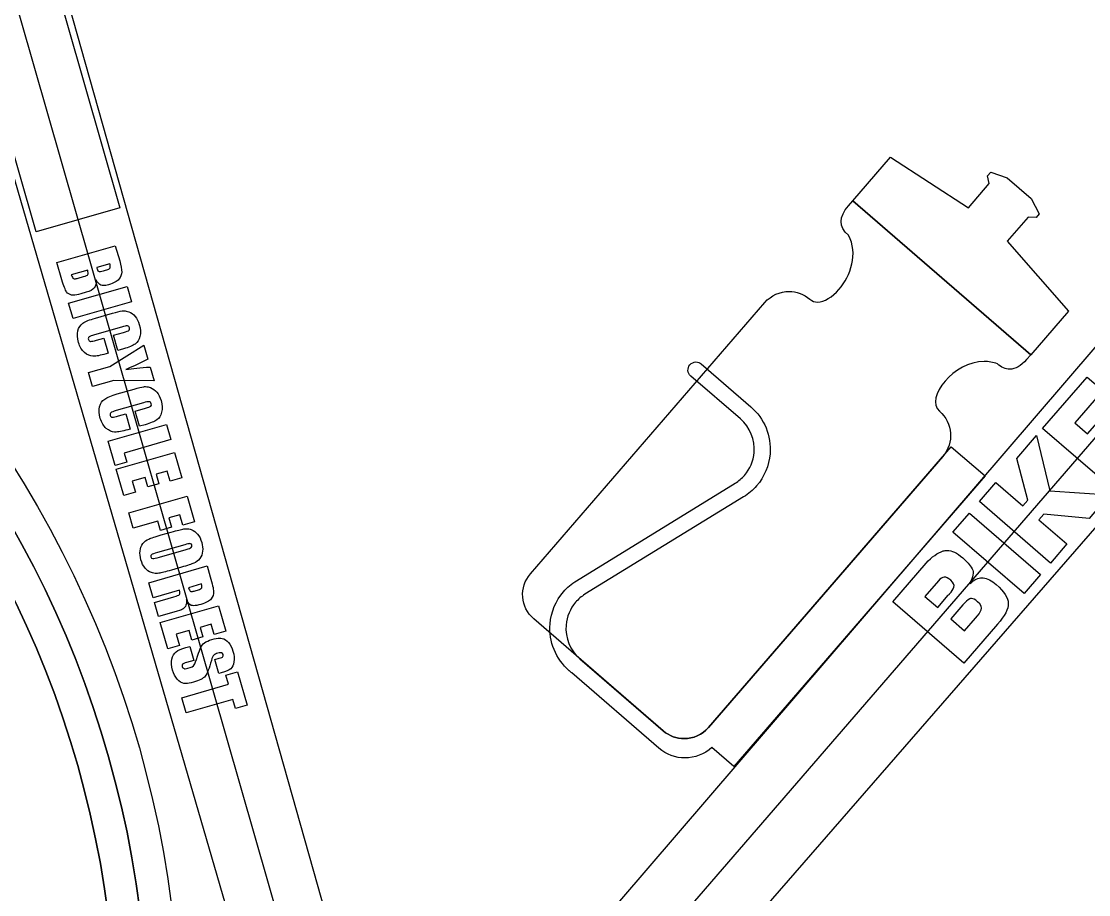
# Model space of a CAD drawing. Extents: x 3 to 470, y 9 to 287.
# Drawn here: x 179 to 273.1, y 116.8 to 193.7 of the extents above; entities that cross this region are included whole.
import ezdxf

# ---------------------------------------------------------------- set-up
doc = ezdxf.new("R2010")
doc.units = 0
doc.layers.add('Layer_1', color=7, linetype='CONTINUOUS')

msp = doc.modelspace()

# ---------------------------------------------------------------- linework, layer by layer
at = {"layer": 'Layer_1', "color": 7}
for points in [[(164.413031, 258.629138), (187.72935, 177.315565), (180.356896, 175.201565), (180.356896, 175.201565), (157.040605, 256.51511)], [(164.413031, 258.629138), (187.72935, 177.315565), (180.356896, 175.201565), (180.356896, 175.201565)], [(180.356896, 175.201565), (157.040605, 256.51511)], [(205.542298, 86.653561), (205.542298, 86.653561), (203.677416, 93.157158), (171.614359, 203.337538), (166.147953, 222.401184), (174.767186, 224.872692), (177.487447, 215.386125), (177.487447, 215.386125), (177.487447, 215.386125), (189.483869, 217.467389), (295.393728, 235.841763), (313.037015, 238.902726), (313.037015, 238.902726), (313.037015, 238.902726), (312.212624, 241.599188), (324.346788, 245.308987), (336.300493, 206.21009), (324.166357, 202.500318), (323.086391, 206.032675), (323.086391, 206.032675), (310.64161, 191.632079), (223.358516, 91.321573), (216.031403, 82.842958), (216.031403, 82.842958)], [(205.542298, 86.653561), (205.542298, 86.653561), (203.677416, 93.157158), (171.614359, 203.337538), (166.147953, 222.401184), (174.767186, 224.872692), (177.487447, 215.386125), (177.487447, 215.386125), (177.487447, 215.386125), (189.483869, 217.467389), (295.393728, 235.841763), (313.037015, 238.902726), (313.037015, 238.902726), (313.037015, 238.902726), (312.212624, 241.599188), (324.346788, 245.308987), (336.300493, 206.21009), (324.166357, 202.500318), (323.086391, 206.032675), (323.086391, 206.032675), (310.64161, 191.632079), (223.358516, 91.321573), (216.031403, 82.842958), (216.031403, 82.842958)], [(212.034785, 93.268451), (212.034785, 93.268451), (215.912863, 97.756004), (302.513284, 198.656471), (319.375886, 218.169208), (319.375886, 218.169208), (319.375886, 218.169208), (315.67917, 230.260569), (315.67917, 230.260569), (296.92645, 227.007163), (191.016592, 208.63276), (179.973307, 206.716871), (179.973307, 206.716871), (180.23362, 205.809074), (211.429315, 95.37997), (212.034785, 93.268451), (212.034785, 93.268451), (212.034785, 93.268451)], [(212.034785, 93.268451), (212.034785, 93.268451), (215.912863, 97.756004), (302.513284, 198.656471), (319.375886, 218.169208), (319.375886, 218.169208), (319.375886, 218.169208), (315.67917, 230.260569), (315.67917, 230.260569), (296.92645, 227.007163), (191.016592, 208.63276), (179.973307, 206.716871), (179.973307, 206.716871), (180.23362, 205.809074), (211.429315, 95.37997), (212.034785, 93.268451), (212.034785, 93.268451), (212.034785, 93.268451)], [(210.50539, 83.974272), (170.457584, 223.637615)], [(210.50539, 83.974272), (326.131619, 217.772282)], [(267.969216, 164.375846), (252.288569, 177.926816), (255.607194, 181.766969), (262.478223, 177.319795), (264.321901, 179.453194), (264.171781, 180.141958), (264.448335, 180.461964), (265.883779, 179.966828), (268.017179, 178.12315), (268.715163, 176.774637), (268.438609, 176.454603), (267.73538, 176.503327), (265.891703, 174.369928), (271.287813, 168.215999), (267.969216, 164.375846), (267.969216, 164.375846), (252.288569, 177.926816), (255.607194, 181.766969), (262.478223, 177.319795), (264.321901, 179.453194), (264.171781, 180.141958), (264.448335, 180.461964), (265.883779, 179.966828), (268.017179, 178.12315), (268.715163, 176.774637), (268.438609, 176.454603), (267.73538, 176.503327), (265.891703, 174.369928), (271.287813, 168.215999), (267.969216, 164.375846), (267.969216, 164.375846)], [(251.919839, 177.500142), (252.288569, 177.926816), (267.969216, 164.375846), (267.600486, 163.949144)], [(251.919839, 177.500142), (252.288569, 177.926816), (267.969216, 164.375846), (267.600486, 163.949144)], [(182.63035, 170.955744), (182.187095, 172.501578), (187.328476, 173.975821), (187.711022, 172.641773)], [(186.835567, 172.386168), (185.692101, 172.058296)], [(184.891678, 171.828746), (183.451751, 171.415888)], [(184.055389, 171.116889), (184.533973, 171.254094)], [(185.944322, 171.698927), (185.944322, 171.698927)], [(183.600969, 167.570884), (183.21721, 168.909162), (188.35859, 170.383405), (188.742349, 169.045127), (183.600969, 167.570884), (183.600969, 167.570884)], [(183.749651, 171.061482), (183.749651, 171.061482)], [(183.631168, 169.621216), (183.631168, 169.621216)], [(184.765244, 169.872112), (184.286659, 169.734878)], [(223.89606, 145.072132), (244.545157, 168.966458)], [(223.89606, 145.072132), (244.545157, 168.966458)], [(185.568966, 167.596713), (187.072421, 168.027814)], [(187.883897, 166.812277), (185.495316, 166.127376)], [(185.681556, 165.653698), (186.325289, 165.838302), (186.707836, 164.504254), (186.508766, 164.447156)], [(188.037626, 164.885447), (187.55061, 164.745788), (187.168064, 166.079836), (188.061678, 166.336089)], [(185.325374, 161.557066), (184.969558, 162.797924), (186.833001, 163.332253), (189.841377, 165.212389), (190.193527, 163.98422)], [(185.396599, 164.234072), (185.396599, 164.233903)], [(190.393893, 163.285419), (190.7461, 162.05725), (187.188817, 162.091396), (185.325374, 161.557066), (185.325374, 161.557066)], [(188.266894, 163.078849), (188.266894, 163.078849)], [(238.9418, 163.560563), (243.315409, 159.780948)], [(238.9418, 163.560563), (243.315409, 159.780948)], [(242.393542, 158.714263), (238.019962, 162.493849)], [(242.393542, 158.714263), (238.019962, 162.493849)], [(275.282739, 152.462745), (269.02248, 157.872785), (272.940288, 162.406298), (274.320353, 161.213685), (271.854428, 158.360223), (272.981145, 157.386531), (275.285728, 160.05333), (276.4491, 159.047915), (274.144518, 156.381145), (275.354584, 155.335437), (277.869459, 158.245575), (279.249524, 157.052934), (275.282739, 152.462745), (275.282739, 152.462745)], [(187.484348, 160.916885), (188.987831, 161.347987)], [(189.799307, 160.132506), (187.410726, 159.447577)], [(187.596966, 158.973927), (188.240699, 159.158503), (188.623218, 157.824455), (188.424176, 157.767385)], [(189.953036, 158.20562), (189.466021, 158.065961), (189.083474, 159.400009), (189.977088, 159.656262)], [(187.319735, 154.601982), (186.702817, 156.753399), (191.844197, 158.22767), (192.227927, 156.889392), (188.115675, 155.710229), (188.348834, 154.897089), (187.319735, 154.601982), (187.319735, 154.601982)], [(187.312009, 157.554273), (187.312009, 157.554104)], [(269.710821, 146.015147), (263.450563, 151.425187), (264.902473, 153.105266), (267.275885, 151.054173), (267.713753, 151.560841), (266.737494, 155.228684), (268.48034, 157.245434), (269.650085, 152.379734), (274.893256, 152.012075), (273.110089, 149.94866), (269.130474, 150.336535), (268.692606, 149.829839), (271.162704, 147.695226), (269.710821, 146.015147), (269.710821, 146.015147)], [(239.576793, 131.521191), (260.963377, 156.268893), (263.950182, 153.687756), (241.826138, 128.086705), (241.826025, 128.086649), (239.88693, 129.762358)], [(239.576793, 131.521191), (260.963377, 156.268893), (263.950182, 153.687756), (241.826138, 128.086705), (241.826025, 128.086649)], [(188.077806, 151.958248), (187.412305, 154.279072), (192.553714, 155.753342), (193.193697, 153.521451), (192.164569, 153.226343), (191.908345, 154.119957), (190.934257, 153.840639), (191.173507, 153.006323), (190.19519, 152.725793), (189.95594, 153.560109), (188.825191, 153.235874), (189.106934, 152.253327), (188.077806, 151.958248), (188.077806, 151.958248)], [(260.225805, 155.41546), (239.57668, 131.521134)], [(260.225805, 155.41546), (239.57668, 131.521134)], [(227.961563, 144.463758), (227.961563, 144.463758), (241.933342, 153.04391)], [(227.961563, 144.463758), (227.961563, 144.463758), (241.933342, 153.04391)], [(191.296643, 148.884597), (191.059818, 149.710425), (188.899941, 149.091082), (188.516182, 150.429359), (193.657591, 151.90363), (194.307274, 149.637875), (193.278146, 149.342767), (193.012222, 150.270273), (192.038135, 149.990955), (192.274932, 149.165098), (191.296643, 148.884597), (191.296643, 148.884597)], [(242.671253, 151.842725), (228.699474, 143.262573)], [(242.671253, 151.842725), (228.699474, 143.262573)], [(267.383117, 143.321617), (261.122859, 148.731629), (262.574741, 150.411708), (268.835, 145.001697), (267.383117, 143.321617), (267.383117, 143.321617)], [(191.377821, 148.489644), (192.258718, 148.742231)], [(193.451359, 147.6359), (191.050062, 146.947334)], [(191.208415, 146.538987), (193.571562, 147.216613)], [(192.982164, 143.613595), (190.66134, 142.948094), (190.277581, 144.2864), (195.41899, 145.760642), (195.691005, 144.811988)], [(190.630775, 146.412468), (190.630775, 146.412468)], [(262.078844, 137.183733), (255.818585, 142.593744), (258.7627, 146.000541)], [(190.944577, 145.099934), (190.944577, 145.099934)], [(193.146411, 145.646389), (192.265514, 145.393802)], [(194.926166, 144.17099), (193.782672, 143.843089)], [(259.832544, 144.435476), (258.650533, 143.081183), (259.77725, 142.10749), (259.77725, 142.10749)], [(262.594874, 144.249405), (262.641511, 144.209084)], [(191.133806, 141.300666), (190.77799, 142.541524), (192.488974, 143.032149)], [(194.056491, 143.513581), (194.056491, 143.513581)], [(194.360876, 143.568903), (194.644621, 143.650251)], [(259.77725, 142.10749), (260.701965, 143.17756)], [(191.947764, 138.462092), (191.282262, 140.782916), (196.423671, 142.257187), (197.063654, 140.025296), (196.034527, 139.730188), (195.778274, 140.623802), (194.804215, 140.344484), (195.043465, 139.510168), (194.065148, 139.229638), (193.825926, 140.063954), (192.695149, 139.739719), (192.976891, 138.757172), (191.947764, 138.462092), (191.947764, 138.462092)], [(262.003615, 142.332191), (260.930613, 141.110761), (262.150661, 140.056425), (262.150661, 140.056425)], [(192.488974, 141.689247), (191.133722, 141.300666), (191.133806, 141.300666)], [(235.599603, 131.231384), (224.185783, 141.095027)], [(235.599603, 131.231384), (224.185783, 141.095027)], [(262.150661, 140.056425), (263.115725, 141.173132)], [(265.048871, 140.620531), (262.078844, 137.183733), (262.078844, 137.183733)], [(193.545621, 138.579955), (193.880177, 138.675881), (194.235992, 137.435023), (193.609205, 137.255297)], [(196.660186, 136.333486), (196.456887, 136.275175), (196.101071, 137.516061), (196.482236, 137.625352)], [(228.23933, 137.592192), (235.599715, 131.23144)], [(228.23933, 137.592192), (235.599715, 131.23144)], [(193.567164, 132.814607), (193.183405, 134.152885), (197.295686, 135.332076), (197.068561, 136.124012), (198.097688, 136.41912), (198.935641, 133.496914), (197.906514, 133.201834), (197.679416, 133.99377), (193.567164, 132.814607), (193.567164, 132.814607)], [(227.324653, 136.533824), (227.317378, 136.525422)], [(227.324653, 136.533824), (227.317378, 136.525422)], [(235.211135, 129.703765), (227.5308, 136.340986)], [(235.211135, 129.703765), (227.5308, 136.340986)], [(193.534653, 135.395603), (193.534653, 135.395603)], [(237.442011, 130.545101), (237.442011, 130.545101)], [(237.442011, 130.545101), (237.442011, 130.545101)], [(241.826025, 128.086649), (239.88693, 129.762358)]]:
    msp.add_lwpolyline(points, dxfattribs=at)
for points in [[(98.026941, 198.734661), (150.506838, 198.734661), (193.050231, 156.191267), (193.050231, 103.71137)], [(98.026941, 198.734661), (150.506838, 198.734661), (193.050231, 156.191267), (193.050231, 103.71137)], [(190.230549, 103.71137), (190.230549, 154.634013), (148.949584, 195.914979), (98.026941, 195.914979)], [(190.230549, 103.71137), (190.230549, 154.634013), (148.949584, 195.914979), (98.026941, 195.914979)], [(98.026941, 195.914979), (148.949584, 195.914979), (190.230549, 154.634013), (190.230549, 103.71137)], [(98.026941, 195.914979), (148.949584, 195.914979), (190.230549, 154.634013), (190.230549, 103.71137)], [(187.410867, 103.71137), (187.410867, 153.076759), (147.39233, 193.095296), (98.026941, 193.095296)], [(187.410867, 103.71137), (187.410867, 153.076759), (147.39233, 193.095296), (98.026941, 193.095296)], [(98.026941, 193.095296), (147.39233, 193.095296), (187.410867, 153.076759), (187.410867, 103.71137)], [(98.026941, 193.095296), (147.39233, 193.095296), (187.410867, 153.076759), (187.410867, 103.71137)], [(251.909321, 174.900536), (251.055954, 175.637995), (251.05946, 176.504531), (251.919839, 177.500142)], [(251.909321, 174.900536), (251.055954, 175.637995), (251.05946, 176.504531), (251.919839, 177.500142)], [(251.075118, 170.125629), (252.117837, 171.332228), (252.804514, 173.297715), (251.909321, 174.900536)], [(251.075118, 170.125629), (252.117837, 171.332228), (252.804514, 173.297715), (251.909321, 174.900536)], [(186.795443, 171.950697), (186.851874, 171.99897), (186.881885, 172.048822), (186.885476, 172.100253)], [(186.885476, 172.100253), (186.889066, 172.151703), (186.87243, 172.247008), (186.835567, 172.386168)], [(187.711022, 172.641773), (187.831648, 172.221095), (187.890664, 171.892743), (187.88807, 171.656717)], [(183.451751, 171.415888), (183.511641, 171.228322), (183.575686, 171.116823), (183.643884, 171.081389)], [(184.533973, 171.254094), (184.754191, 171.317255), (184.880907, 171.378809), (184.914123, 171.438755)], [(184.914123, 171.438755), (184.947358, 171.498702), (184.939876, 171.628698), (184.891678, 171.828746)], [(185.692101, 172.058296), (185.708286, 172.001827), (185.720834, 171.958056), (185.729744, 171.926983)], [(185.729744, 171.926983), (185.76781, 171.794289), (185.824363, 171.719605), (185.899404, 171.702931)], [(185.899404, 171.702931), (185.911435, 171.700262), (185.926408, 171.698927), (185.944322, 171.698927)], [(185.944322, 171.698927), (186.038274, 171.698927), (186.213301, 171.735649), (186.469403, 171.809092)], [(186.469403, 171.809092), (186.630332, 171.855241), (186.739012, 171.902443), (186.795443, 171.950697)], [(187.88807, 171.656717), (187.885476, 171.42069), (187.803169, 171.206883), (187.64115, 171.015295)], [(183.030152, 169.91311), (182.918248, 170.068944), (182.784981, 170.416489), (182.63035, 170.955744)], [(183.643884, 171.081389), (183.669468, 171.068117), (183.704724, 171.061482), (183.749651, 171.061482)], [(183.749651, 171.061482), (183.824617, 171.061482), (183.926529, 171.079951), (184.055389, 171.116889)], [(185.461141, 170.2504), (185.330364, 170.093739), (185.098399, 169.967642), (184.765244, 169.872112)], [(185.630802, 170.977371), (185.648453, 170.649385), (185.591899, 170.407062), (185.461141, 170.2504)], [(186.061536, 170.498194), (185.915834, 170.558761), (185.772256, 170.718486), (185.630802, 170.977371)], [(186.281161, 170.460777), (186.19471, 170.460777), (186.121501, 170.473249), (186.061536, 170.498194)], [(186.733241, 170.537246), (186.555469, 170.486267), (186.404776, 170.460777), (186.281161, 170.460777)], [(187.64115, 171.015295), (187.47915, 170.823707), (187.176514, 170.664358), (186.733241, 170.537246)], [(183.481894, 169.632439), (183.292636, 169.663718), (183.142056, 169.757275), (183.030152, 169.91311)], [(183.631168, 169.621216), (183.576898, 169.621216), (183.52714, 169.624957), (183.481894, 169.632439)], [(184.286659, 169.734878), (184.022417, 169.659103), (183.80392, 169.621216), (183.631168, 169.621216)], [(244.545157, 168.966458), (245.102778, 169.611714), (245.889046, 169.942491), (246.679826, 169.942491)], [(244.545157, 168.966458), (245.102778, 169.611714), (245.889046, 169.942491), (246.679826, 169.942491)], [(246.679826, 169.942491), (247.333005, 169.942491), (247.989258, 169.716804), (248.522235, 169.256208)], [(246.679826, 169.942491), (247.333005, 169.942491), (247.989258, 169.716804), (248.522235, 169.256208)], [(248.522235, 169.256208), (248.718259, 169.086802), (248.948881, 169.009486), (249.198028, 169.009486)], [(248.522235, 169.256208), (248.718259, 169.086802), (248.948881, 169.009486), (249.198028, 169.009486)], [(249.198028, 169.009486), (249.791204, 169.009486), (250.489358, 169.447806), (251.075118, 170.125629)], [(249.198028, 169.009486), (249.791204, 169.009486), (250.489358, 169.447806), (251.075118, 170.125629)], [(184.474027, 167.147537), (184.701425, 167.302864), (185.066405, 167.452589), (185.568966, 167.596713)], [(187.072421, 168.027814), (187.442288, 168.133872), (187.72404, 168.200914), (187.917677, 168.228942)], [(187.917677, 168.228942), (187.969502, 168.236442), (188.021798, 168.240192), (188.074564, 168.240192)], [(188.074564, 168.240192), (188.21895, 168.240192), (188.36688, 168.212118), (188.518354, 168.155968)], [(188.518354, 168.155968), (188.725205, 168.079311), (188.910224, 167.942923), (189.073408, 167.746804)], [(189.073408, 167.746804), (189.236592, 167.550667), (189.359474, 167.308616), (189.442053, 167.020652)], [(184.091368, 165.445098), (183.979633, 165.834721), (183.958627, 166.177031), (184.028348, 166.472026)], [(184.028348, 166.472026), (184.098069, 166.767021), (184.246629, 166.992192), (184.474027, 167.147537)], [(188.377341, 166.913955), (188.284724, 166.913955), (188.120243, 166.880062), (187.883897, 166.812277)], [(188.061678, 166.336089), (188.324265, 166.411375), (188.48307, 166.472947), (188.538091, 166.520807)], [(188.402747, 166.912827), (188.394983, 166.913579), (188.386515, 166.913955), (188.377341, 166.913955)], [(188.579315, 166.736597), (188.547753, 166.846696), (188.488897, 166.905439), (188.402747, 166.912827)], [(188.538091, 166.520807), (188.593113, 166.568666), (188.606854, 166.640596), (188.579315, 166.736597)], [(189.442053, 167.020652), (189.555386, 166.62537), (189.572454, 166.278107), (189.493259, 165.978864)], [(185.016816, 165.942039), (184.949087, 165.890532), (184.930195, 165.812549), (184.96014, 165.708089)], [(184.96014, 165.708089), (184.988469, 165.609269), (185.04521, 165.555263), (185.130364, 165.546071)], [(185.495316, 166.127376), (185.244045, 166.055324), (185.084545, 165.993545), (185.016816, 165.942039)], [(185.130364, 165.546071), (185.139049, 165.545131), (185.148767, 165.544661), (185.15952, 165.544661)], [(185.15952, 165.544661), (185.254036, 165.544661), (185.428048, 165.581006), (185.681556, 165.653698)], [(189.493259, 165.978864), (189.414063, 165.679639), (189.272365, 165.457204), (189.068163, 165.311558)], [(184.61659, 164.564455), (184.374925, 164.773224), (184.19985, 165.066772), (184.091368, 165.445098)], [(185.345816, 164.235031), (185.101331, 164.245896), (184.858256, 164.355704), (184.61659, 164.564455)], [(189.068163, 165.311558), (188.863962, 165.16593), (188.52045, 165.023894), (188.037626, 164.885447)], [(185.396599, 164.233903), (185.379042, 164.233903), (185.362114, 164.234279), (185.345816, 164.235031)], [(186.508766, 164.447156), (186.013348, 164.3051), (185.642625, 164.234072), (185.396599, 164.234072)], [(190.193527, 163.98422), (189.249911, 163.502807), (188.6077, 163.201016), (188.266894, 163.078849)], [(237.947524, 163.488125), (238.086929, 163.64944), (238.283489, 163.732141), (238.481177, 163.732141)], [(237.947524, 163.488125), (238.086929, 163.64944), (238.283489, 163.732141), (238.481177, 163.732141)], [(238.481177, 163.732141), (238.644465, 163.732141), (238.808542, 163.675719), (238.9418, 163.560563)], [(238.481177, 163.732141), (238.644465, 163.732141), (238.808542, 163.675719), (238.9418, 163.560563)], [(263.8725, 163.772998), (262.530782, 163.772998), (261.236379, 162.98188), (260.426313, 162.044476)], [(263.8725, 163.772998), (262.530782, 163.772998), (261.236379, 162.98188), (260.426313, 162.044476)], [(265.029867, 163.561973), (264.647095, 163.707751), (264.257838, 163.772998), (263.8725, 163.772998)], [(265.029867, 163.561973), (264.647095, 163.707751), (264.257838, 163.772998), (263.8725, 163.772998)], [(267.600486, 163.949144), (267.106215, 163.377199), (266.613109, 163.091227), (266.121168, 163.091227)], [(267.600486, 163.949144), (267.106215, 163.377199), (266.613109, 163.091227), (266.121168, 163.091227)], [(188.266894, 163.078849), (188.835699, 163.162499), (189.544699, 163.231356), (190.393893, 163.285419)], [(238.019962, 162.493849), (237.725389, 162.74841), (237.692963, 163.193553), (237.947524, 163.488125)], [(238.019962, 162.493849), (237.725389, 162.74841), (237.692963, 163.193553), (237.947524, 163.488125)], [(266.121168, 163.091227), (265.756771, 163.091227), (265.393004, 163.248142), (265.029867, 163.561973)], [(266.121168, 163.091227), (265.756771, 163.091227), (265.393004, 163.248142), (265.029867, 163.561973)], [(260.426313, 162.044476), (259.594506, 161.08195), (259.273373, 159.965243), (259.936054, 159.392565)], [(260.426313, 162.044476), (259.594506, 161.08195), (259.273373, 159.965243), (259.936054, 159.392565)], [(186.389409, 160.46771), (186.616826, 160.623056), (186.981805, 160.772781), (187.484348, 160.916885)], [(188.987831, 161.347987), (189.357679, 161.454063), (189.639422, 161.521106), (189.833059, 161.549115)], [(189.833059, 161.549115), (189.884884, 161.556615), (189.937199, 161.560365), (189.990002, 161.560365)], [(189.990002, 161.560365), (190.134389, 161.560365), (190.282309, 161.5323), (190.433764, 161.476169)], [(190.433764, 161.476169), (190.640597, 161.399493), (190.825606, 161.263105), (190.98879, 161.067005)], [(190.98879, 161.067005), (191.151974, 160.870868), (191.274856, 160.628808), (191.357435, 160.340824)], [(185.943758, 159.792227), (186.013461, 160.087203), (186.162011, 160.312364), (186.389409, 160.46771)], [(190.292723, 160.234156), (190.200087, 160.234156), (190.035615, 160.200273), (189.799307, 160.132506)], [(190.318157, 160.233028), (190.310374, 160.23378), (190.301897, 160.234156), (190.292723, 160.234156)], [(190.494725, 160.056798), (190.463145, 160.166897), (190.404289, 160.22564), (190.318157, 160.233028)], [(190.453473, 159.840979), (190.508495, 159.888858), (190.522245, 159.960797), (190.494725, 160.056798)], [(191.357435, 160.340824), (191.470786, 159.945561), (191.487864, 159.598308), (191.408669, 159.299065)], [(186.00675, 158.765271), (185.895034, 159.154913), (185.874037, 159.497232), (185.943758, 159.792227)], [(186.932198, 159.262268), (186.864469, 159.210762), (186.845577, 159.132769), (186.875522, 159.028291)], [(186.875522, 159.028291), (186.903869, 158.929489), (186.960611, 158.875483), (187.045746, 158.866272)], [(187.410726, 159.447577), (187.159436, 159.375525), (186.999926, 159.313755), (186.932198, 159.262268)], [(187.074902, 158.864862), (187.169418, 158.864862), (187.343439, 158.901217), (187.596966, 158.973927)], [(189.977088, 159.656262), (190.239657, 159.731566), (190.398452, 159.793139), (190.453473, 159.840979)], [(191.408669, 159.299065), (191.329473, 158.999821), (191.187766, 158.777386), (190.983545, 158.631759)], [(243.315409, 159.780948), (244.506048, 158.752018), (245.134527, 157.21687), (245.007247, 155.648366)], [(243.315409, 159.780948), (244.506048, 158.752018), (245.134527, 157.21687), (245.007247, 155.648366)], [(259.936054, 159.392565), (261.114315, 158.374322), (261.24402, 156.59372), (260.225805, 155.41546)], [(259.936054, 159.392565), (261.114315, 158.374322), (261.24402, 156.59372), (260.225805, 155.41546)], [(186.531972, 157.884656), (186.290306, 158.093406), (186.115232, 158.386944), (186.00675, 158.765271)], [(187.045746, 158.866272), (187.054431, 158.865332), (187.064149, 158.864862), (187.074902, 158.864862)], [(190.983545, 158.631759), (190.779344, 158.486113), (190.435841, 158.344066), (189.953036, 158.20562)], [(243.60203, 155.762394), (243.692937, 156.882766), (243.244015, 157.979312), (242.393542, 158.714263)], [(243.60203, 155.762394), (243.692937, 156.882766), (243.244015, 157.979312), (242.393542, 158.714263)], [(187.261226, 157.555232), (187.016722, 157.566079), (186.773638, 157.675886), (186.531972, 157.884656)], [(187.312009, 157.554104), (187.294452, 157.554104), (187.277524, 157.55448), (187.261226, 157.555232)], [(188.424176, 157.767385), (187.928739, 157.625311), (187.558017, 157.554273), (187.312009, 157.554273)], [(242.75559, 153.742683), (243.239081, 154.302193), (243.54073, 155.00717), (243.60203, 155.762394)], [(242.75559, 153.742683), (243.239081, 154.302193), (243.54073, 155.00717), (243.60203, 155.762394)], [(245.007247, 155.648366), (244.921444, 154.591041), (244.499168, 153.604068), (243.822247, 152.82076)], [(245.007247, 155.648366), (244.921444, 154.591041), (244.499168, 153.604068), (243.822247, 152.82076)], [(241.934188, 153.044474), (242.246017, 153.236099), (242.522035, 153.472417), (242.75559, 153.742683)], [(241.934188, 153.044474), (242.246017, 153.236099), (242.522035, 153.472417), (242.75559, 153.742683)], [(241.933342, 153.04391), (241.933596, 153.044051), (241.933906, 153.044192), (241.934188, 153.044474)], [(241.933342, 153.04391), (241.933596, 153.044051), (241.933906, 153.044192), (241.934188, 153.044474)], [(243.822247, 152.82076), (243.495164, 152.442274), (243.108586, 152.111328), (242.671817, 151.843007)], [(243.822247, 152.82076), (243.495164, 152.442274), (243.108586, 152.111328), (242.671817, 151.843007)], [(242.671817, 151.843007), (242.671619, 151.842894), (242.671253, 151.842753), (242.671253, 151.842725)], [(242.671817, 151.843007), (242.671619, 151.842894), (242.671253, 151.842753), (242.671253, 151.842725)], [(192.258718, 148.742231), (192.775397, 148.890377), (193.144465, 148.98322), (193.365923, 149.020759)], [(193.365923, 149.020759), (193.438201, 149.033015), (193.510122, 149.039143), (193.581685, 149.039143)], [(193.581685, 149.039143), (193.72938, 149.039143), (193.875543, 149.013052), (194.020174, 148.960869)], [(194.020174, 148.960869), (194.234883, 148.883403), (194.421603, 148.749026), (194.580332, 148.557739)], [(189.504312, 147.079295), (189.531926, 147.324006), (189.616845, 147.539326), (189.75907, 147.725256)], [(189.75907, 147.725256), (189.901332, 147.911186), (190.074696, 148.047217), (190.279161, 148.133349)], [(190.279161, 148.133349), (190.483625, 148.21948), (190.849845, 148.338245), (191.377821, 148.489644)], [(193.889115, 147.725059), (193.804581, 147.725059), (193.658662, 147.695339), (193.451359, 147.6359)], [(193.945706, 147.718066), (193.931664, 147.722728), (193.9128, 147.725059), (193.889115, 147.725059)], [(194.07231, 147.580183), (194.052083, 147.650769), (194.009882, 147.69673), (193.945706, 147.718066)], [(194.580332, 148.557739), (194.73908, 148.366452), (194.859744, 148.126816), (194.942323, 147.838833)], [(194.942323, 147.838833), (195.02165, 147.562147), (195.047516, 147.301439), (195.01992, 147.056709)], [(189.580697, 146.301401), (189.502178, 146.575286), (189.476717, 146.834584), (189.504312, 147.079295)], [(190.509839, 146.753452), (190.446133, 146.709221), (190.427231, 146.641934), (190.453135, 146.551591)], [(191.050062, 146.947334), (190.7536, 146.86233), (190.573526, 146.797703), (190.509839, 146.753452)], [(193.571562, 147.216613), (193.811555, 147.285433), (193.960885, 147.342766), (194.019554, 147.388614)], [(194.019554, 147.388614), (194.078222, 147.434462), (194.095807, 147.498319), (194.07231, 147.580183)], [(195.01992, 147.056709), (194.992306, 146.811998), (194.908092, 146.596885), (194.767277, 146.411369)], [(258.7627, 146.000541), (259.26293, 146.565925), (259.763452, 146.927248), (260.264265, 147.084511)], [(260.264265, 147.084511), (260.374534, 147.119137), (260.488289, 147.13645), (260.605532, 147.13645)], [(260.605532, 147.13645), (261.020739, 147.13645), (261.479624, 146.919297), (261.982185, 146.484991)], [(189.9439, 145.578265), (189.785152, 145.769553), (189.664084, 146.010598), (189.580697, 146.301401)], [(190.453135, 146.551591), (190.479038, 146.46123), (190.535864, 146.414884), (190.623613, 146.412553)], [(190.623613, 146.412553), (190.625925, 146.412497), (190.628312, 146.412468), (190.630775, 146.412468)], [(190.630775, 146.412468), (190.7217, 146.412468), (190.914247, 146.454641), (191.208415, 146.538987)], [(194.249329, 146.003896), (194.044865, 145.917764), (193.677225, 145.798595), (193.146411, 145.646389)], [(194.767277, 146.411369), (194.626443, 146.225834), (194.453794, 146.090009), (194.249329, 146.003896)], [(261.982185, 146.484991), (262.346638, 146.170032), (262.619396, 145.848917), (262.800457, 145.521646)], [(190.503466, 145.177278), (190.289152, 145.253316), (190.10263, 145.386978), (189.9439, 145.578265)], [(190.944577, 145.099934), (190.795792, 145.099934), (190.648755, 145.125716), (190.503466, 145.177278)], [(191.157717, 145.11736), (191.086266, 145.105743), (191.01522, 145.099934), (190.944577, 145.099934)], [(192.265514, 145.393802), (191.748835, 145.245637), (191.37957, 145.15349), (191.157717, 145.11736)], [(195.691005, 144.811988), (195.87154, 144.182372), (195.969787, 143.749156), (195.985746, 143.512341)], [(224.185783, 141.095027), (223.00755, 142.113271), (222.877817, 143.893872), (223.89606, 145.072132)], [(224.185783, 141.095027), (223.00755, 142.113271), (222.877817, 143.893872), (223.89606, 145.072132)], [(262.800457, 145.521646), (262.981537, 145.194356), (262.913009, 144.770276), (262.594874, 144.249405)], [(194.941618, 143.829386), (194.97583, 143.901833), (194.970679, 144.015701), (194.926166, 144.17099)], [(226.810512, 143.48561), (227.137765, 143.864293), (227.52454, 144.19538), (227.961563, 144.463758)], [(226.810512, 143.48561), (227.137765, 143.864293), (227.52454, 144.19538), (227.961563, 144.463758)], [(227.961563, 144.463758), (227.961563, 144.463758), (227.961563, 144.463758), (227.961591, 144.463758)], [(227.961563, 144.463758), (227.961563, 144.463758), (227.961563, 144.463758), (227.961591, 144.463758)], [(260.355539, 144.781254), (260.202749, 144.777419), (260.028418, 144.66216), (259.832544, 144.435476)], [(260.364477, 144.781367), (260.361488, 144.781367), (260.358509, 144.781329), (260.355539, 144.781254)], [(260.921392, 144.496071), (260.701288, 144.686268), (260.515649, 144.781367), (260.364477, 144.781367)], [(260.829612, 143.311805), (260.999939, 143.517867), (261.121703, 143.711551), (261.194902, 143.892857)], [(261.194902, 143.892857), (261.268119, 144.074143), (261.17695, 144.275215), (260.921392, 144.496071)], [(262.641511, 144.209084), (263.008841, 144.553894), (263.352598, 144.726298), (263.672782, 144.726298)], [(263.672782, 144.726298), (263.711073, 144.726298), (263.749035, 144.723826), (263.786669, 144.718883)], [(263.786669, 144.718883), (264.138828, 144.672696), (264.521581, 144.470995), (264.934928, 144.113779)], [(264.934928, 144.113779), (265.637198, 143.506908), (265.991153, 142.957436), (265.996792, 142.465364)], [(192.488974, 143.032149), (192.76284, 143.110667), (192.926673, 143.181329), (192.980472, 143.244132)], [(192.980472, 143.244132), (193.034272, 143.306917), (193.034836, 143.430072), (192.982164, 143.613595)], [(193.782672, 143.843089), (193.825588, 143.693458), (193.87621, 143.594158), (193.93454, 143.54519)], [(193.93454, 143.54519), (193.959673, 143.524117), (194.000323, 143.513581), (194.056491, 143.513581)], [(194.056491, 143.513581), (194.130781, 143.513581), (194.232242, 143.532022), (194.360876, 143.568903)], [(194.644621, 143.650251), (194.808388, 143.697227), (194.907387, 143.756939), (194.941618, 143.829386)], [(195.985746, 143.512341), (196.001706, 143.275544), (195.9297, 143.057817), (195.76973, 142.859161)], [(225.625541, 140.658033), (225.711316, 141.715357), (226.133619, 142.70233), (226.810512, 143.48561)], [(225.625541, 140.658033), (225.711316, 141.715357), (226.133619, 142.70233), (226.810512, 143.48561)], [(228.696513, 143.260599), (228.385559, 143.069227), (228.110301, 142.833389), (227.877283, 142.563743)], [(228.696513, 143.260599), (228.385559, 143.069227), (228.110301, 142.833389), (227.877283, 142.563743)], [(228.699474, 143.262573), (228.698346, 143.262009), (228.6975, 143.261445), (228.696513, 143.260599)], [(228.699474, 143.262573), (228.698346, 143.262009), (228.6975, 143.261445), (228.696513, 143.260599)], [(260.701965, 143.17756), (260.72753, 143.198162), (260.751356, 143.221237), (260.773444, 143.246783)], [(260.773444, 143.246783), (260.795531, 143.272348), (260.814254, 143.294022), (260.829612, 143.311805)], [(193.497912, 142.198566), (193.413698, 142.076643), (193.328243, 141.991028), (193.241547, 141.941721)], [(193.607485, 142.807476), (193.618632, 142.523459), (193.582108, 142.320489), (193.497912, 142.198566)], [(194.024037, 142.289839), (193.858747, 142.349391), (193.719897, 142.521937), (193.607485, 142.807476)], [(194.234385, 142.259358), (194.150547, 142.259358), (194.08043, 142.269519), (194.024037, 142.289839)], [(194.873297, 142.372963), (194.609206, 142.297227), (194.396235, 142.259358), (194.234385, 142.259358)], [(195.76973, 142.859161), (195.609742, 142.660524), (195.31093, 142.498458), (194.873297, 142.372963)], [(227.877283, 142.563743), (227.393792, 142.004262), (227.092142, 141.299285), (227.03087, 140.544061)], [(227.877283, 142.563743), (227.393792, 142.004262), (227.092142, 141.299285), (227.03087, 140.544061)], [(262.597834, 142.858061), (262.428315, 142.769711), (262.230242, 142.594421), (262.003615, 142.332191)], [(262.741666, 142.892321), (262.689577, 142.892321), (262.641633, 142.880901), (262.597834, 142.858061)], [(263.292153, 142.610352), (263.074605, 142.798331), (262.89111, 142.892321), (262.741666, 142.892321)], [(263.610326, 141.886991), (263.704879, 142.104201), (263.598822, 142.345321), (263.292153, 142.610352)], [(265.996792, 142.465364), (266.00245, 141.973292), (265.686477, 141.358348), (265.048871, 140.620531)], [(193.241547, 141.941721), (193.15487, 141.892433), (192.904012, 141.808275), (192.488974, 141.689247)], [(263.115725, 141.173132), (263.350925, 141.431829), (263.515791, 141.669782), (263.610326, 141.886991)], [(227.317378, 136.525422), (226.126711, 137.55438), (225.498232, 139.089528), (225.625541, 140.658033)], [(227.317378, 136.525422), (226.126711, 137.55438), (225.498232, 139.089528), (225.625541, 140.658033)], [(227.03087, 140.544061), (226.939964, 139.423689), (227.388857, 138.327142), (228.23933, 137.592192)], [(227.03087, 140.544061), (226.939964, 139.423689), (227.388857, 138.327142), (228.23933, 137.592192)], [(195.187973, 138.982155), (195.344203, 139.103344), (195.55925, 139.203199), (195.833117, 139.281718)], [(195.833117, 139.281718), (196.108205, 139.360593), (196.338676, 139.400031), (196.524531, 139.400031)], [(196.524531, 139.400031), (196.603839, 139.400031), (196.675017, 139.392851), (196.738066, 139.378489)], [(196.738066, 139.378489), (196.948921, 139.330479), (197.138056, 139.209026), (197.30547, 139.01413)], [(192.685421, 138.207249), (192.872084, 138.344812), (193.158817, 138.469048), (193.545621, 138.579955)], [(194.562455, 137.799044), (194.687969, 138.192521), (194.784543, 138.457778), (194.852178, 138.594815)], [(194.852178, 138.594815), (194.919831, 138.731851), (195.031763, 138.860965), (195.187973, 138.982155)], [(197.30547, 139.01413), (197.472884, 138.819214), (197.602336, 138.562238), (197.693825, 138.2432)], [(197.693825, 138.2432), (197.793397, 137.895928), (197.821735, 137.583987), (197.778838, 137.307376)], [(192.366205, 136.587201), (192.263399, 136.945771), (192.244235, 137.27103), (192.308711, 137.56298)], [(192.308711, 137.56298), (192.373169, 137.854949), (192.498739, 138.069705), (192.685421, 138.207249)], [(194.276314, 137.03866), (194.345208, 137.150075), (194.440589, 137.403537), (194.562455, 137.799044)], [(195.794938, 137.43288), (195.612843, 136.73593), (195.429705, 136.277027), (195.245523, 136.05617)], [(196.000268, 137.89965), (195.925696, 137.829384), (195.857253, 137.673794), (195.794938, 137.43288)], [(196.369251, 138.083381), (196.197025, 138.033999), (196.07403, 137.972755), (196.000268, 137.89965)], [(196.582814, 138.118514), (196.522172, 138.118514), (196.450984, 138.106803), (196.369251, 138.083381)], [(196.482236, 137.625352), (196.66012, 137.676369), (196.768405, 137.72499), (196.807091, 137.771214)], [(196.683899, 138.104867), (196.654312, 138.113965), (196.620616, 138.118514), (196.582814, 138.118514)], [(196.83354, 137.950687), (196.81087, 138.029732), (196.76099, 138.081125), (196.683899, 138.104867)], [(196.807091, 137.771214), (196.845777, 137.817457), (196.854594, 137.877281), (196.83354, 137.950687)], [(197.778838, 137.307376), (197.735923, 137.030765), (197.641106, 136.828641), (197.494389, 136.701003)], [(192.790595, 135.778488), (192.601582, 135.990115), (192.460119, 136.259686), (192.366205, 136.587201)], [(193.253812, 137.096097), (193.208886, 137.045005), (193.19897, 136.975697), (193.224065, 136.888174)], [(193.224065, 136.888174), (193.249968, 136.797831), (193.304285, 136.741607), (193.387014, 136.719501)], [(193.609205, 137.255297), (193.417222, 137.200238), (193.298758, 137.147171), (193.253812, 137.096097)], [(193.387014, 136.719501), (193.417016, 136.711474), (193.450485, 136.70746), (193.487423, 136.70746)], [(193.487423, 136.70746), (193.552351, 136.70746), (193.628012, 136.719848), (193.714408, 136.744624)], [(193.714408, 136.744624), (194.019328, 136.832053), (194.20663, 136.930065), (194.276314, 137.03866)], [(197.494389, 136.701003), (197.347634, 136.573385), (197.069566, 136.450879), (196.660186, 136.333486)], [(227.5308, 136.340986), (227.458955, 136.403076), (227.390239, 136.467421), (227.324653, 136.533824)], [(227.5308, 136.340986), (227.458955, 136.403076), (227.390239, 136.467421), (227.324653, 136.533824)], [(193.371027, 135.408658), (193.173104, 135.443566), (192.979627, 135.566843), (192.790595, 135.778488)], [(193.534653, 135.395603), (193.474876, 135.395603), (193.420333, 135.399955), (193.371027, 135.408658)], [(194.218454, 135.514171), (193.942839, 135.435126), (193.714906, 135.395603), (193.534653, 135.395603)], [(195.245523, 136.05617), (195.063391, 135.838942), (194.721034, 135.658276), (194.218454, 135.514171)], [(237.442011, 130.545101), (236.78886, 130.545101), (236.132607, 130.770789), (235.599603, 131.231384)], [(237.442011, 130.545101), (236.78886, 130.545101), (236.132607, 130.770789), (235.599603, 131.231384)], [(235.599715, 131.23144), (236.13272, 130.770845), (236.788973, 130.545158), (237.442124, 130.545158)], [(235.599715, 131.23144), (236.13272, 130.770845), (236.788973, 130.545158), (237.442124, 130.545158)], [(239.57668, 131.521134), (239.01906, 130.875878), (238.232791, 130.545101), (237.442011, 130.545101)], [(239.57668, 131.521134), (239.01906, 130.875878), (238.232791, 130.545101), (237.442011, 130.545101)], [(237.442124, 130.545158), (238.232904, 130.545158), (239.019172, 130.875935), (239.576793, 131.521191)], [(237.442124, 130.545158), (238.232904, 130.545158), (239.019172, 130.875935), (239.576793, 131.521191)], [(239.88693, 129.762358), (239.2214, 129.155788), (238.369884, 128.845876), (237.514167, 128.845876)], [(239.88693, 129.762358), (239.2214, 129.155788), (238.369884, 128.845876), (237.514167, 128.845876)], [(237.514167, 128.845876), (236.697672, 128.845876), (235.87737, 129.128014), (235.211135, 129.703765)], [(237.514167, 128.845876), (236.697672, 128.845876), (235.87737, 129.128014), (235.211135, 129.703765)]]:
    msp.add_open_spline(points, degree=3, dxfattribs=at)

doc.saveas('drawing.dxf')
